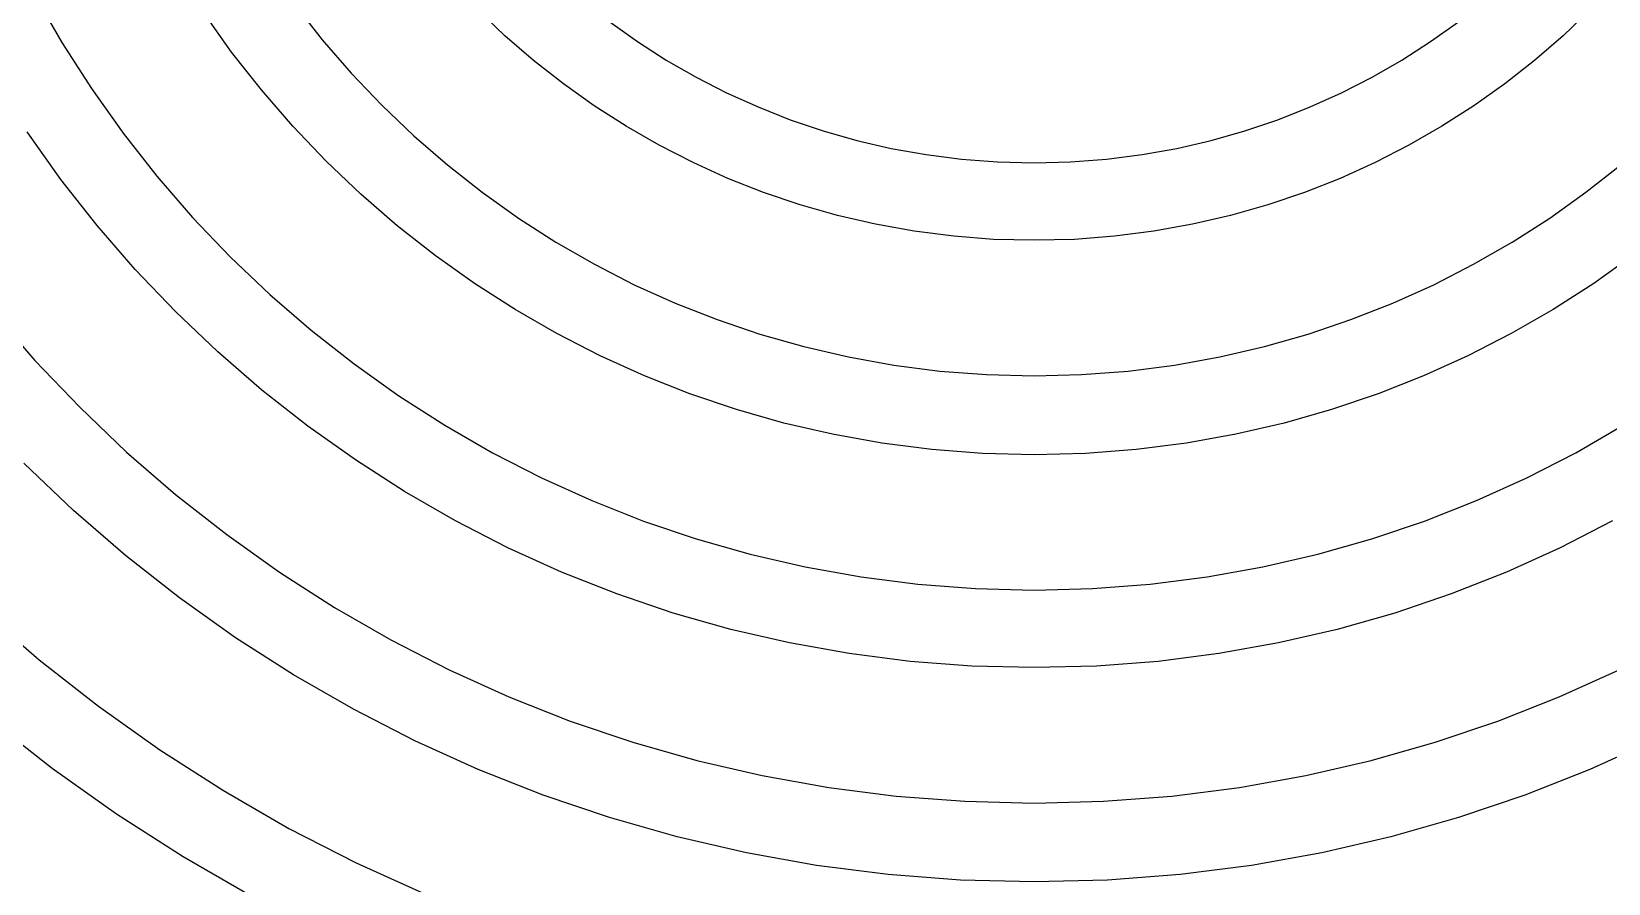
# Model space of a CAD drawing. Extents: x 0 to 85, y 0 to 82.
# Drawn here: x 29.63 to 52.33, y 20.39 to 32.65 of the extents above; entities that cross this region are included whole.
import ezdxf

# ---------------------------------------------------------------- set-up
doc = ezdxf.new("R2010")
doc.units = 0
doc.layers.get('0').update_dxf_attribs({"linetype": 'CONTINUOUS'})

msp = doc.modelspace()

# ---------------------------------------------------------------- linework, layer by layer
at = {"color": 0}
for p, q in [((29.6733, 33.1804), (30.0674, 32.4955)), ((32.5121, 32.3549), (32.111, 32.92)), ((33.4229, 33.0343), (33.8171, 32.5327)), ((36.4462, 32.592), (36.0535, 32.9668)), ((52.0693, 32.9668), (51.6749, 32.592)), ((37.9539, 32.7932), (38.3551, 32.5079)), ((49.7664, 32.5079), (50.1675, 32.7932)), ((30.0674, 32.4955), (30.4946, 31.8313)), ((33.8171, 32.5327), (34.2346, 32.0504)), ((36.8582, 32.2364), (36.4462, 32.592)), ((38.3551, 32.5079), (38.7685, 32.2419)), ((49.3529, 32.2419), (49.7664, 32.5079)), ((51.6749, 32.592), (51.2628, 32.2364)), ((32.9406, 31.8106), (32.5121, 32.3549)), ((37.2868, 31.8988), (36.8582, 32.2364)), ((38.7685, 32.2419), (39.1968, 31.9967)), ((48.926, 31.9967), (49.3529, 32.2419)), ((51.2628, 32.2364), (50.836, 31.8988)), ((34.2346, 32.0504), (34.6756, 31.5902)), ((30.4946, 31.8313), (30.9507, 31.1892)), ((33.394, 31.287), (32.9406, 31.8106)), ((37.7306, 31.5832), (37.2868, 31.8988)), ((39.1968, 31.9967), (39.6363, 31.7707)), ((48.4851, 31.7707), (48.926, 31.9967)), ((50.836, 31.8988), (50.3908, 31.5832)), ((34.6756, 31.5902), (35.1359, 31.1492)), ((38.191, 31.2884), (37.7306, 31.5832)), ((39.6363, 31.7707), (40.09, 31.5654)), ((40.09, 31.5654), (40.5529, 31.3821)), ((47.5686, 31.3821), (48.0328, 31.5654)), ((48.0328, 31.5654), (48.4851, 31.7707)), ((50.3908, 31.5832), (49.9304, 31.2884)), ((40.5529, 31.3821), (41.027, 31.2222)), ((47.0944, 31.2222), (47.5686, 31.3821)), ((30.0564, 30.5222), (29.5686, 31.207)), ((30.9507, 31.1892), (31.4372, 30.5704)), ((33.8722, 30.7867), (33.394, 31.287)), ((35.1359, 31.1492), (35.6182, 30.7316)), ((38.6651, 31.0141), (38.191, 31.2884)), ((41.027, 31.2222), (41.5121, 31.0844)), ((46.6108, 31.0844), (47.0944, 31.2222)), ((49.9304, 31.2884), (49.4563, 31.0141)), ((39.1527, 30.7647), (38.6651, 31.0141)), ((41.5121, 31.0844), (42.0053, 30.97)), ((42.0053, 30.97), (42.5069, 30.8791)), ((42.5069, 30.8791), (43.0181, 30.8143)), ((45.1033, 30.8143), (45.6145, 30.8791)), ((45.6145, 30.8791), (46.1162, 30.97)), ((46.1162, 30.97), (46.6108, 31.0844)), ((49.4563, 31.0141), (48.9687, 30.7647)), ((34.3724, 30.3086), (33.8722, 30.7867)), ((35.6182, 30.7316), (36.1199, 30.3375)), ((39.6543, 30.5373), (39.1527, 30.7647)), ((43.0181, 30.8143), (43.5363, 30.7744)), ((43.5363, 30.7744), (44.0602, 30.7619)), ((44.0602, 30.7619), (44.5865, 30.7744)), ((44.5865, 30.7744), (45.1033, 30.8143)), ((48.9687, 30.7647), (48.4671, 30.5373)), ((52.0016, 30.3375), (52.5032, 30.7316)), ((30.5759, 29.8607), (30.0564, 30.5222)), ((31.4372, 30.5704), (31.9512, 29.9765)), ((40.1683, 30.3334), (39.6543, 30.5373)), ((48.4671, 30.5373), (47.9531, 30.3334)), ((34.8961, 29.8552), (34.3724, 30.3086)), ((36.1199, 30.3375), (36.6406, 29.9668)), ((40.6947, 30.1556), (40.1683, 30.3334)), ((47.9531, 30.3334), (47.4267, 30.1556)), ((51.4809, 29.9668), (52.0016, 30.3375)), ((31.9512, 29.9765), (32.4941, 29.4087)), ((36.6406, 29.9668), (37.1796, 29.6209)), ((41.2323, 30.0027), (40.6947, 30.1556)), ((41.7809, 29.8759), (41.2323, 30.0027)), ((46.8891, 30.0027), (46.3405, 29.8759)), ((47.4267, 30.1556), (46.8891, 30.0027)), ((50.9418, 29.6209), (51.4809, 29.9668)), ((31.1258, 29.2268), (30.5759, 29.8607)), ((35.4418, 29.4266), (34.8961, 29.8552)), ((42.3376, 29.7753), (41.7809, 29.8759)), ((42.9038, 29.7036), (42.3376, 29.7753)), ((45.7839, 29.7753), (45.2176, 29.7036)), ((46.3405, 29.8759), (45.7839, 29.7753)), ((37.1796, 29.6209), (37.7363, 29.2999)), ((43.4785, 29.6595), (42.9038, 29.7036)), ((44.0602, 29.6458), (43.4785, 29.6595)), ((44.643, 29.6595), (44.0602, 29.6458)), ((45.2176, 29.7036), (44.643, 29.6595)), ((50.3851, 29.2999), (50.9418, 29.6209)), ((32.4941, 29.4087), (33.0633, 28.8658)), ((36.0066, 29.0242), (35.4418, 29.4266)), ((37.7363, 29.2999), (38.3081, 29.0063)), ((49.8133, 29.0063), (50.3851, 29.2999)), ((52.6796, 29.4266), (52.1148, 29.0242)), ((31.7045, 28.6191), (31.1258, 29.2268)), ((33.0633, 28.8658), (33.6572, 28.3504)), ((36.5912, 28.6494), (36.0066, 29.0242)), ((38.3081, 29.0063), (38.8966, 28.7404)), ((49.2248, 28.7404), (49.8133, 29.0063)), ((52.1148, 29.0242), (51.5303, 28.6494)), ((29.0711, 28.6218), (29.6829, 27.9163)), ((32.3123, 28.0403), (31.7045, 28.6191)), ((37.1948, 28.3022), (36.5912, 28.6494)), ((38.8966, 28.7404), (39.5002, 28.5034)), ((48.6212, 28.5034), (49.2248, 28.7404)), ((51.5303, 28.6494), (50.9266, 28.3022)), ((39.5002, 28.5034), (40.1161, 28.2939)), ((48.0053, 28.2939), (48.6212, 28.5034)), ((33.6572, 28.3504), (34.276, 27.8653)), ((37.816, 27.9824), (37.1948, 28.3022)), ((40.1161, 28.2939), (40.7458, 28.1147)), ((47.3756, 28.1147), (48.0053, 28.2939)), ((50.9266, 28.3022), (50.3054, 27.9824)), ((29.6829, 27.9163), (30.3265, 27.2411)), ((32.9475, 27.4905), (32.3123, 28.0403)), ((38.4556, 27.6944), (37.816, 27.9824)), ((40.7458, 28.1147), (41.3879, 27.9659)), ((41.3879, 27.9659), (42.0412, 27.8488)), ((46.0802, 27.8488), (46.7335, 27.9659)), ((46.7335, 27.9659), (47.3756, 28.1147)), ((50.3054, 27.9824), (49.6658, 27.6944)), ((34.276, 27.8653), (34.9167, 27.4078)), ((39.1086, 27.4354), (38.4556, 27.6944)), ((42.0412, 27.8488), (42.7055, 27.7633)), ((42.7055, 27.7633), (43.3779, 27.7124)), ((43.3779, 27.7124), (44.0602, 27.6958)), ((44.0602, 27.6958), (44.7435, 27.7124)), ((44.7435, 27.7124), (45.4159, 27.7633)), ((45.4159, 27.7633), (46.0802, 27.8488)), ((49.6658, 27.6944), (49.0128, 27.4354)), ((33.6076, 26.971), (32.9475, 27.4905)), ((30.3265, 27.2411), (31.0017, 26.5975)), ((34.9167, 27.4078), (35.5808, 26.982)), ((39.7785, 27.2094), (39.1086, 27.4354)), ((49.0128, 27.4354), (48.3429, 27.2094)), ((40.4618, 27.0137), (39.7785, 27.2094)), ((41.1593, 26.8525), (40.4618, 27.0137)), ((47.6596, 27.0137), (46.9621, 26.8525)), ((48.3429, 27.2094), (47.6596, 27.0137)), ((34.2938, 26.4831), (33.6076, 26.971)), ((35.5808, 26.982), (36.2659, 26.5879)), ((41.8691, 26.7257), (41.1593, 26.8525)), ((46.9621, 26.8525), (46.2523, 26.7257)), ((51.8555, 26.5879), (52.5406, 26.982)), ((31.0017, 26.5975), (31.7073, 25.9857)), ((36.2659, 26.5879), (36.9715, 26.2254)), ((42.5898, 26.6333), (41.8691, 26.7257)), ((43.3201, 26.5782), (42.5898, 26.6333)), ((44.0602, 26.5589), (43.3201, 26.5782)), ((44.8014, 26.5782), (44.0602, 26.5589)), ((45.5316, 26.6333), (44.8014, 26.5782)), ((46.2523, 26.7257), (45.5316, 26.6333)), ((51.15, 26.2254), (51.8555, 26.5879)), ((30.2383, 25.7569), (29.5245, 26.4377)), ((35.0022, 26.027), (34.2938, 26.4831)), ((36.9715, 26.2254), (37.6961, 25.8975)), ((50.4254, 25.8975), (51.15, 26.2254)), ((31.7073, 25.9857), (32.4418, 25.4083)), ((35.7353, 25.6053), (35.0022, 26.027)), ((37.6961, 25.8975), (38.439, 25.6039)), ((49.681, 25.6039), (50.4254, 25.8975)), ((30.9852, 25.1092), (30.2383, 25.7569)), ((36.4892, 25.2195), (35.7353, 25.6053)), ((38.439, 25.6039), (39.1996, 25.3463)), ((48.9218, 25.3463), (49.681, 25.6039)), ((52.3861, 25.6053), (51.6322, 25.2195)), ((32.4418, 25.4083), (33.2038, 24.8667)), ((37.2622, 24.8695), (36.4892, 25.2195)), ((39.1996, 25.3463), (39.9754, 25.1258)), ((48.1461, 25.1258), (48.9218, 25.3463)), ((51.6322, 25.2195), (50.8593, 24.8695)), ((31.7624, 24.4988), (30.9852, 25.1092)), ((39.9754, 25.1258), (40.7666, 24.9425)), ((47.3548, 24.9425), (48.1461, 25.1258)), ((33.2038, 24.8667), (33.9921, 24.361)), ((38.0559, 24.5553), (37.2622, 24.8695)), ((40.7666, 24.9425), (41.5713, 24.7992)), ((41.5713, 24.7992), (42.3898, 24.6944)), ((45.7316, 24.6944), (46.5501, 24.7992)), ((46.5501, 24.7992), (47.3548, 24.9425)), ((50.8593, 24.8695), (50.0655, 24.5553)), ((38.8676, 24.2796), (38.0559, 24.5553)), ((42.3898, 24.6944), (43.2195, 24.631)), ((43.2195, 24.631), (44.0602, 24.609)), ((44.0602, 24.609), (44.9019, 24.631)), ((44.9019, 24.631), (45.7316, 24.6944)), ((50.0655, 24.5553), (49.2538, 24.2796)), ((28.9278, 24.3141), (29.745, 23.6058)), ((32.5685, 23.9241), (31.7624, 24.4988)), ((33.9921, 24.361), (34.8051, 23.8924)), ((39.697, 24.044), (38.8676, 24.2796)), ((49.2538, 24.2796), (48.4244, 24.044)), ((33.4036, 23.3894), (32.5685, 23.9241)), ((34.8051, 23.8924), (35.6429, 23.4625)), ((40.5419, 23.8483), (39.697, 24.044)), ((41.4016, 23.6954), (40.5419, 23.8483)), ((47.5795, 23.8483), (46.7198, 23.6954)), ((48.4244, 24.044), (47.5795, 23.8483)), ((29.745, 23.6058), (30.5966, 22.9361)), ((42.2755, 23.5838), (41.4016, 23.6954)), ((46.7198, 23.6954), (45.8459, 23.5838)), ((34.2649, 22.8933), (33.4036, 23.3894)), ((35.6429, 23.4625), (36.5044, 23.0725)), ((43.1631, 23.5162), (42.2755, 23.5838)), ((44.0602, 23.4928), (43.1631, 23.5162)), ((44.9584, 23.5162), (44.0602, 23.4928)), ((45.8459, 23.5838), (44.9584, 23.5162)), ((51.617, 23.0725), (52.4785, 23.4625)), ((30.5966, 22.9361), (31.4799, 22.3077)), ((36.5044, 23.0725), (37.3863, 22.7239)), ((50.7351, 22.7239), (51.617, 23.0725)), ((29.9296, 22.0417), (29.0353, 22.7445)), ((35.151, 22.4386), (34.2649, 22.8933)), ((37.3863, 22.7239), (38.2887, 22.4179)), ((49.8327, 22.4179), (50.7351, 22.7239)), ((31.4799, 22.3077), (32.3935, 21.722)), ((36.062, 22.0252), (35.151, 22.4386)), ((38.2887, 22.4179), (39.2095, 22.1561)), ((48.9109, 22.1561), (49.8327, 22.4179)), ((52.9703, 22.4386), (52.0594, 22.0252)), ((30.8556, 21.3817), (29.9296, 22.0417)), ((36.9962, 21.6572), (36.062, 22.0252)), ((39.2095, 22.1561), (40.1493, 21.9384)), ((47.9721, 21.9384), (48.9109, 22.1561)), ((52.0594, 22.0252), (51.1253, 21.6572)), ((40.1493, 21.9384), (41.1057, 21.7675)), ((47.0158, 21.7675), (47.9721, 21.9384)), ((32.3935, 21.722), (33.3361, 21.1791)), ((37.9511, 21.3334), (36.9962, 21.6572)), ((41.1057, 21.7675), (42.0769, 21.6435)), ((42.0769, 21.6435), (43.0622, 21.569)), ((43.0622, 21.569), (44.0602, 21.5429)), ((44.0602, 21.5429), (45.0592, 21.569)), ((45.0592, 21.569), (46.0446, 21.6435)), ((46.0446, 21.6435), (47.0158, 21.7675)), ((51.1253, 21.6572), (50.1703, 21.3334)), ((31.8148, 20.767), (30.8556, 21.3817)), ((38.9269, 21.055), (37.9511, 21.3334)), ((50.1703, 21.3334), (49.1945, 21.055)), ((33.3361, 21.1791), (34.3063, 20.6802)), ((39.9203, 20.8249), (38.9269, 21.055)), ((49.1945, 21.055), (48.2011, 20.8249)), ((32.8042, 20.1979), (31.8148, 20.767)), ((34.3063, 20.6802), (35.3039, 20.2296)), ((40.9317, 20.6444), (39.9203, 20.8249)), ((48.2011, 20.8249), (47.1897, 20.6444)), ((41.9597, 20.5135), (40.9317, 20.6444)), ((43.0029, 20.4336), (41.9597, 20.5135)), ((44.0602, 20.4074), (43.0029, 20.4336)), ((45.1185, 20.4336), (44.0602, 20.4074)), ((46.1617, 20.5135), (45.1185, 20.4336)), ((47.1897, 20.6444), (46.1617, 20.5135))]:
    msp.add_line(p, q, dxfattribs=at)

doc.saveas('drawing.dxf')
